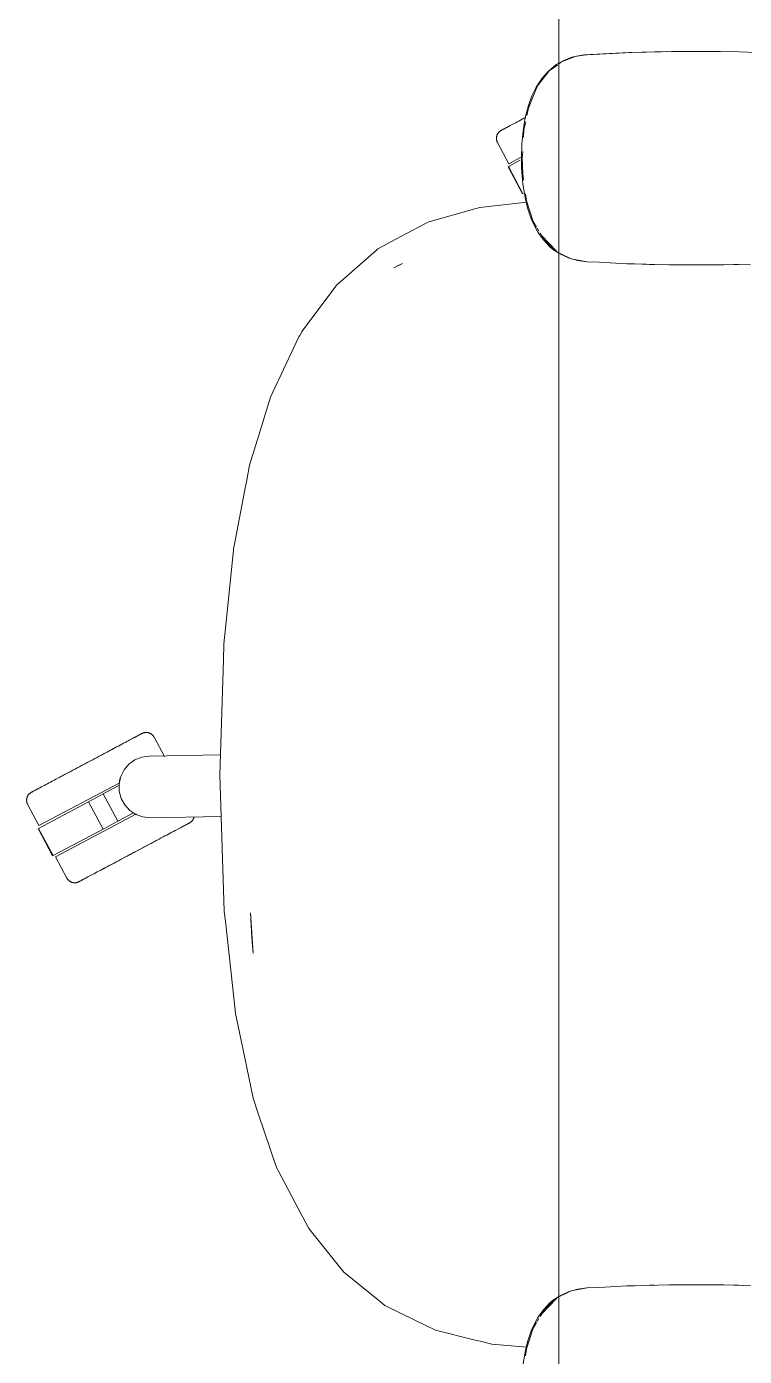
# Model space of a CAD drawing. Header units: millimetres. Extents: x 155927 to 326028, y -36033 to 97293.
# Drawn here: x 186959 to 187285, y 31866 to 32470 of the extents above; entities that cross this region are included whole.
import ezdxf

# ---------------------------------------------------------------- set-up
doc = ezdxf.new("R2010")
doc.units = ezdxf.units.MM
doc.header["$MEASUREMENT"] = 0
doc.layers.add('G-IMPT', color=8, linetype='CONTINUOUS', lineweight=9)
doc.layers.add('I-FURN', color=8, linetype='CONTINUOUS', lineweight=9)

msp = doc.modelspace()

# ---------------------------------------------------------------- linework, layer by layer
at = {"layer": 'G-IMPT'}
for p, q in [((187208.31, 32455.98), (187202.11, 32453.57)), ((187208.13, 32456), (187206.78, 32455.64)), ((187208.13, 32456), (187210.52, 32456.45)), ((187208.31, 32455.98), (187212.16, 32456.57)), ((187212.17, 32456.7), (187210.52, 32456.45)), ((187233.96, 32457.79), (187212.17, 32456.7)), ((187232.75, 32457.75), (187212.17, 32456.7)), ((187212.17, 32456.7), (187213.78, 32456.81)), ((187233.96, 32457.79), (187213.78, 32456.81)), ((187254.14, 32458.25), (187232.75, 32457.75)), ((187244.31, 32458.09), (187232.75, 32457.75)), ((187232.75, 32457.75), (187233.96, 32457.79)), ((187254.14, 32458.25), (187233.96, 32457.79)), ((187244.31, 32458.09), (187263.53, 32458.3)), ((187254.14, 32458.25), (187244.31, 32458.09)), ((187274.33, 32458.21), (187244.31, 32458.09)), ((187252.11, 32458.23), (187250.2, 32458.16)), ((187254.14, 32458.21), (187252.11, 32458.23)), ((187274.33, 32458.21), (187254.14, 32458.25)), ((187274.33, 32458.21), (187263.53, 32458.3)), ((187274.33, 32458.21), (187282.75, 32458.04)), ((187294.5, 32457.65), (187282.75, 32458.04)), ((187199.71, 32452.29), (187195.97, 32449.21)), ((187200.36, 32452.27), (187196.49, 32449.41)), ((187200.9, 32452.97), (187199.71, 32452.29)), ((187203.14, 32454.24), (187200.9, 32452.97)), ((187202.11, 32453.57), (187200.9, 32452.68)), ((187203.14, 32454.24), (187206.78, 32455.64)), ((187190.65, 32442.12), (187193.3, 32446.17)), ((187196.49, 32449.41), (187191.27, 32442.62)), ((187193.3, 32446.17), (187195.97, 32449.21)), ((187187.08, 32433.71), (187188.66, 32438.05)), ((187187.1, 32432.6), (187189.43, 32438.22)), ((187190.65, 32442.12), (187188.66, 32438.05)), ((187191.27, 32442.62), (187189.43, 32438.22)), ((187187.08, 32433.71), (187185.65, 32428.23)), ((187187.1, 32432.6), (187186.39, 32429.14)), ((187184.65, 32422.3), (187185.65, 32428.23)), ((187185.83, 32426.39), (187185.06, 32422.64)), ((187184.65, 32422.3), (187184.08, 32416.15)), ((187185.06, 32422.64), (187184.87, 32419.43)), ((187183.9, 32409.81), (187184.08, 32416.15)), ((187183.99, 32405.31), (187183.9, 32409.81)), ((187184.47, 32412.92), (187184.28, 32409.81)), ((187184.51, 32402.65), (187184.28, 32409.81)), ((187183.99, 32405.31), (187184.57, 32397.99)), ((187184.51, 32402.65), (187184.9, 32399.87)), ((187185.68, 32391.23), (187184.57, 32397.99)), ((187186.35, 32389.88), (187165.08, 32387.47)), ((187186.66, 32387.3), (187185.68, 32391.23)), ((187185.77, 32393.68), (187186.24, 32390.39)), ((187186.24, 32390.39), (187189.27, 32381)), ((187162.82, 32386.83), (187141.47, 32380.83)), ((187162.82, 32386.83), (187165.08, 32387.47)), ((187186.66, 32387.3), (187188.4, 32382.22)), ((187140.36, 32380.23), (187129.12, 32374.22)), ((187141.47, 32380.83), (187140.36, 32380.23)), ((187188.4, 32382.22), (187190.61, 32377.58)), ((187189.27, 32381), (187190.73, 32378.54)), ((187190.61, 32377.58), (187191.41, 32376.21)), ((187191.01, 32378.08), (187191.87, 32376.64)), ((187129.12, 32374.22), (187118.69, 32368.64)), ((187193.86, 32372.75), (187191.41, 32376.21)), ((187192.34, 32375.85), (187194.23, 32372.69)), ((187193.03, 32374.78), (187199.94, 32367.39)), ((187193.03, 32374.78), (187193.86, 32373.84)), ((187196.72, 32369.7), (187193.86, 32372.75)), ((187194.17, 32373.48), (187197.53, 32369.62)), ((187194.23, 32372.69), (187199.94, 32367.39)), ((187103.23, 32355.03), (187118.02, 32368.05)), ((187118.02, 32368.05), (187118.69, 32368.64)), ((187196.72, 32369.7), (187198.05, 32368.57)), ((187199.94, 32367.39), (187197.53, 32369.62)), ((187200.9, 32366.61), (187198.05, 32368.57)), ((187202.17, 32366.29), (187200.9, 32366.91)), ((187201.27, 32366.37), (187205.59, 32364.38)), ((187202.17, 32366.29), (187206.43, 32364.18)), ((187125.99, 32360.02), (187129.88, 32361.98)), ((187125.99, 32360.02), (187128.28, 32361.2)), ((187128.28, 32361.2), (187129.88, 32361.98)), ((187209.54, 32363.31), (187205.59, 32364.38)), ((187206.43, 32364.18), (187213.78, 32362.81)), ((187213.55, 32362.81), (187209.54, 32363.31)), ((187219.22, 32362.53), (187213.55, 32362.81)), ((187219.22, 32362.53), (187231.78, 32361.91)), ((187235.32, 32361.79), (187231.78, 32361.91)), ((187250.99, 32361.41), (187235.32, 32361.79)), ((187238.72, 32361.73), (187242.05, 32361.59)), ((187244.27, 32361.59), (187242.05, 32361.59)), ((187250.99, 32361.41), (187255.5, 32361.36)), ((187255.5, 32361.36), (187270.22, 32361.37)), ((187275.69, 32361.44), (187270.22, 32361.37)), ((187275.69, 32361.44), (187287.99, 32361.73)), ((187282.47, 32361.58), (187280.39, 32361.58)), ((187284.12, 32361.65), (187282.47, 32361.58)), ((187103.23, 32355.03), (187099.97, 32352.16)), ((187084.68, 32331.7), (187099.25, 32351.19)), ((187099.25, 32351.19), (187099.97, 32352.16)), ((187082.85, 32328.64), (187083.28, 32329.35)), ((187084.22, 32330.92), (187083.28, 32329.35)), ((187084.68, 32331.7), (187084.22, 32330.92)), ((187082.85, 32328.64), (187073.59, 32309)), ((187069.97, 32301.32), (187073.16, 32308.08)), ((187073.59, 32309), (187073.16, 32308.08)), ((187069.97, 32301.32), (187064.65, 32284.04)), ((187064.65, 32284.04), (187060.45, 32270.44)), ((187060.45, 32270.44), (187058.99, 32262.83)), ((187058.29, 32259.17), (187058.99, 32262.83)), ((187058.29, 32259.17), (187053.42, 32233.79)), ((187053.33, 32233.33), (187049.51, 32196.34)), ((187053.33, 32233.33), (187053.42, 32233.79)), ((187049.51, 32196.34), (187048.78, 32189.27)), ((187048.56, 32182.01), (187048.78, 32189.27)), ((187046.94, 32129.85), (187048.56, 32182.01)), ((187048.64, 32077.66), (187046.94, 32129.85)), ((187048.64, 32077.66), (187048.97, 32067.72)), ((187049.45, 32063.35), (187048.97, 32067.72)), ((187049.45, 32063.35), (187053.58, 32025.9)), ((187060.85, 32067.19), (187062.1, 32048.91)), ((187060.85, 32067.19), (187061.48, 32055.85)), ((187062.1, 32048.91), (187061.48, 32055.85)), ((187054.06, 32021.49), (187053.58, 32025.9)), ((187058.41, 32000.54), (187054.06, 32021.49)), ((187058.41, 32000.54), (187059.18, 31996.86)), ((187059.18, 31996.86), (187062.05, 31983.04)), ((187064.56, 31975.61), (187062.05, 31983.04)), ((187064.56, 31975.61), (187072.71, 31951.52)), ((187073.59, 31949.86), (187072.71, 31951.52)), ((187083.89, 31930.35), (187073.59, 31949.86)), ((187083.89, 31930.35), (187084.61, 31928.97)), ((187087.32, 31923.84), (187084.61, 31928.97)), ((187087.32, 31923.84), (187099.53, 31908.71)), ((187103.29, 31904.05), (187099.53, 31908.71)), ((187118.24, 31891.88), (187103.29, 31904.05)), ((187201.27, 31893.26), (187205.59, 31895.24)), ((187202.59, 31893.55), (187206.43, 31895.44)), ((187209.54, 31896.31), (187205.59, 31895.24)), ((187206.43, 31895.44), (187213.78, 31896.81)), ((187213.55, 31896.81), (187209.54, 31896.31)), ((187219.22, 31897.09), (187213.55, 31896.81)), ((187219.22, 31897.09), (187231.78, 31897.71)), ((187235.32, 31897.83), (187231.78, 31897.71)), ((187250.99, 31898.21), (187235.32, 31897.83)), ((187240.51, 31897.97), (187242.05, 31898.03)), ((187244.27, 31898.04), (187242.05, 31898.03)), ((187250.99, 31898.21), (187255.5, 31898.26)), ((187255.5, 31898.26), (187270.22, 31898.26)), ((187275.69, 31898.18), (187270.22, 31898.26)), ((187275.69, 31898.18), (187287.99, 31897.89)), ((187282.47, 31898.05), (187280.34, 31898.05)), ((187284.12, 31897.97), (187282.47, 31898.05)), ((187118.24, 31891.88), (187121.89, 31888.9)), ((187121.89, 31888.9), (187129.05, 31885.37)), ((187193.03, 31884.84), (187199.94, 31892.23)), ((187193.03, 31884.84), (187197.53, 31890)), ((187196.72, 31889.92), (187193.86, 31886.87)), ((187194.23, 31886.93), (187199.94, 31892.23)), ((187196.72, 31889.92), (187198.05, 31891.05)), ((187199.94, 31892.23), (187197.53, 31890)), ((187200.9, 31893.01), (187198.05, 31891.05)), ((187202.17, 31893.34), (187200.9, 31892.71)), ((187140.52, 31879.73), (187129.05, 31885.37)), ((187190.61, 31882.05), (187191.41, 31883.42)), ((187191.01, 31881.55), (187191.87, 31882.99)), ((187193.86, 31886.87), (187191.41, 31883.42)), ((187192.34, 31883.78), (187194.23, 31886.93)), ((187140.52, 31879.73), (187144.89, 31877.58)), ((187144.89, 31877.58), (187162.83, 31873.18)), ((187186.24, 31869.23), (187189.27, 31878.63)), ((187186.66, 31872.32), (187188.4, 31877.41)), ((187188.4, 31877.41), (187190.61, 31882.05)), ((187189.27, 31878.63), (187190.73, 31881.08)), ((187162.83, 31873.18), (187165.2, 31872.6)), ((187170.49, 31871.3), (187165.2, 31872.6)), ((187186.37, 31869.86), (187170.49, 31871.3)), ((187186.66, 31872.32), (187185.68, 31868.39)), ((187185.68, 31868.39), (187184.57, 31861.63)), ((187185.77, 31865.94), (187186.24, 31869.23))]:
    msp.add_line(p, q, dxfattribs=at)
at = {"layer": 'I-FURN'}
for p, q in [((187200.9, 31407.61), (187200.9, 32807.61)), ((187200.9, 32807.61), (187200.9, 31407.61)), ((187180.64, 32425.57), (187180, 32425.23)), ((187181.3, 32425.92), (187180.64, 32425.57)), ((187182, 32426.29), (187181.3, 32425.92)), ((187182.72, 32426.68), (187182, 32426.29)), ((187183.47, 32427.07), (187182.72, 32426.68)), ((187184.24, 32427.49), (187183.47, 32427.07)), ((187185.04, 32427.91), (187184.24, 32427.49)), ((187185.87, 32428.35), (187185.04, 32427.91)), ((187172.61, 32419.46), (187172.64, 32419.62)), ((187172.64, 32419.62), (187172.67, 32419.78)), ((187172.67, 32419.78), (187172.71, 32419.93)), ((187172.71, 32419.93), (187172.76, 32420.09)), ((187172.76, 32420.09), (187172.81, 32420.24)), ((187172.81, 32420.24), (187172.87, 32420.39)), ((187172.87, 32420.39), (187172.93, 32420.54)), ((187172.93, 32420.54), (187173, 32420.68)), ((187173, 32420.68), (187173.08, 32420.83)), ((187173.08, 32420.83), (187173.16, 32420.96)), ((187173.16, 32420.96), (187173.25, 32421.1)), ((187173.25, 32421.1), (187173.34, 32421.23)), ((187173.34, 32421.23), (187173.44, 32421.36)), ((187173.44, 32421.36), (187173.54, 32421.48)), ((187173.54, 32421.48), (187173.65, 32421.6)), ((187173.65, 32421.6), (187173.76, 32421.72)), ((187173.76, 32421.72), (187173.88, 32421.83)), ((187173.88, 32421.83), (187174, 32421.94)), ((187174, 32421.94), (187174.12, 32422.04)), ((187174.12, 32422.04), (187174.25, 32422.14)), ((187174.25, 32422.14), (187174.39, 32422.23)), ((187174.39, 32422.23), (187174.52, 32422.31)), ((187174.52, 32422.31), (187174.66, 32422.39)), ((187174.66, 32422.39), (187174.7, 32422.41)), ((187174.7, 32422.41), (187174.72, 32422.42)), ((187174.71, 32422.42), (187174.7, 32422.41)), ((187174.75, 32422.44), (187174.71, 32422.42)), ((187174.72, 32422.42), (187174.78, 32422.46)), ((187174.83, 32422.48), (187174.75, 32422.44)), ((187174.78, 32422.46), (187174.88, 32422.51)), ((187174.95, 32422.55), (187174.83, 32422.48)), ((187174.88, 32422.51), (187175.02, 32422.58)), ((187175.11, 32422.63), (187174.95, 32422.55)), ((187175.02, 32422.58), (187175.2, 32422.68)), ((187175.32, 32422.74), (187175.11, 32422.63)), ((187175.2, 32422.68), (187175.42, 32422.8)), ((187175.56, 32422.87), (187175.32, 32422.74)), ((187175.42, 32422.8), (187175.68, 32422.93)), ((187175.84, 32423.02), (187175.56, 32422.87)), ((187175.68, 32422.93), (187175.98, 32423.09)), ((187176.15, 32423.18), (187175.84, 32423.02)), ((187175.98, 32423.09), (187176.31, 32423.27)), ((187176.51, 32423.37), (187176.15, 32423.18)), ((187176.31, 32423.27), (187176.69, 32423.47)), ((187176.9, 32423.58), (187176.51, 32423.37)), ((187176.69, 32423.47), (187177.1, 32423.69)), ((187177.33, 32423.81), (187176.9, 32423.58)), ((187177.1, 32423.69), (187177.54, 32423.92)), ((187177.8, 32424.06), (187177.33, 32423.81)), ((187177.54, 32423.92), (187178.02, 32424.18)), ((187178.3, 32424.33), (187177.8, 32424.06)), ((187178.02, 32424.18), (187178.54, 32424.45)), ((187178.83, 32424.61), (187178.3, 32424.33)), ((187178.54, 32424.45), (187179.09, 32424.75)), ((187179.4, 32424.91), (187178.83, 32424.61)), ((187179.09, 32424.75), (187179.68, 32425.06)), ((187180, 32425.23), (187179.4, 32424.91)), ((187172.56, 32418.98), (187172.57, 32419.14)), ((187172.56, 32418.82), (187172.56, 32418.98)), ((187172.57, 32418.66), (187172.56, 32418.82)), ((187172.57, 32419.14), (187172.59, 32419.3)), ((187172.58, 32418.5), (187172.57, 32418.66)), ((187172.6, 32418.34), (187172.58, 32418.5)), ((187172.59, 32419.3), (187172.61, 32419.46)), ((187172.62, 32418.18), (187172.6, 32418.34)), ((187172.65, 32418.02), (187172.62, 32418.18)), ((187172.69, 32417.86), (187172.65, 32418.02)), ((187172.73, 32417.71), (187172.69, 32417.86)), ((187172.78, 32417.55), (187172.73, 32417.71)), ((187172.83, 32417.4), (187172.78, 32417.55)), ((187172.89, 32417.25), (187172.83, 32417.4)), ((187172.96, 32417.11), (187172.89, 32417.25)), ((187173.03, 32416.96), (187172.96, 32417.11)), ((187173.03, 32416.96), (187178.18, 32407.28)), ((187178, 32406.05), (187183.29, 32408.86)), ((187178.18, 32407.28), (187183.81, 32410.27)), ((187177.83, 32405.95), (187184.4, 32393.59)), ((187184.57, 32393.68), (187178, 32406.05)), ((187184.67, 32393.73), (187184.57, 32393.68)), ((187009.81, 32147.64), (187010.16, 32147.83)), ((187010.34, 32147.92), (187010.01, 32147.74)), ((187010.16, 32147.83), (187010.48, 32148)), ((187010.64, 32148.08), (187010.34, 32147.92)), ((187010.48, 32148), (187010.76, 32148.14)), ((187010.9, 32148.22), (187010.64, 32148.08)), ((187010.76, 32148.14), (187011, 32148.27)), ((187011.12, 32148.33), (187010.9, 32148.22)), ((187011, 32148.27), (187011.2, 32148.38)), ((187011.3, 32148.43), (187011.12, 32148.33)), ((187011.2, 32148.38), (187011.37, 32148.46)), ((187011.44, 32148.5), (187011.3, 32148.43)), ((187011.37, 32148.46), (187011.49, 32148.53)), ((187011.54, 32148.56), (187011.44, 32148.5)), ((187011.49, 32148.53), (187011.57, 32148.57)), ((187011.6, 32148.59), (187011.54, 32148.56)), ((187011.57, 32148.57), (187011.61, 32148.6)), ((187011.62, 32148.6), (187011.6, 32148.59)), ((187011.61, 32148.6), (187011.62, 32148.6)), ((187011.62, 32148.6), (187011.76, 32148.67)), ((187011.76, 32148.67), (187011.91, 32148.74)), ((187011.91, 32148.74), (187012.06, 32148.8)), ((187012.06, 32148.8), (187012.21, 32148.85)), ((187012.21, 32148.85), (187012.36, 32148.9)), ((187012.36, 32148.9), (187012.52, 32148.95)), ((187012.52, 32148.95), (187012.67, 32148.98)), ((187012.67, 32148.98), (187012.83, 32149.01)), ((187012.83, 32149.01), (187012.99, 32149.04)), ((187012.99, 32149.04), (187013.15, 32149.05)), ((187013.15, 32149.05), (187013.31, 32149.07)), ((187013.31, 32149.07), (187013.47, 32149.07)), ((187013.47, 32149.07), (187013.63, 32149.07)), ((187013.63, 32149.07), (187013.8, 32149.06)), ((187013.8, 32149.06), (187013.96, 32149.05)), ((187013.96, 32149.05), (187014.12, 32149.02)), ((187014.12, 32149.02), (187014.27, 32149)), ((187014.27, 32149), (187014.43, 32148.96)), ((187014.43, 32148.96), (187014.59, 32148.92)), ((187014.59, 32148.92), (187014.74, 32148.88)), ((187014.74, 32148.88), (187014.9, 32148.82)), ((187014.9, 32148.82), (187015.05, 32148.77)), ((187015.05, 32148.77), (187015.19, 32148.7)), ((187015.19, 32148.7), (187015.34, 32148.63)), ((187015.34, 32148.63), (187015.48, 32148.55)), ((187015.48, 32148.55), (187015.62, 32148.47)), ((187015.62, 32148.47), (187015.76, 32148.39)), ((187015.76, 32148.39), (187015.89, 32148.29)), ((187015.89, 32148.29), (187016.02, 32148.2)), ((187016.02, 32148.2), (187016.14, 32148.09)), ((187016.14, 32148.09), (187016.26, 32147.99)), ((187016.26, 32147.99), (187016.38, 32147.87)), ((187016.38, 32147.87), (187016.49, 32147.76)), ((186999.2, 32142), (186998.33, 32141.53)), ((186998.73, 32141.75), (186999.6, 32142.21)), ((187000.06, 32142.45), (186999.2, 32142)), ((186999.6, 32142.21), (187000.45, 32142.66)), ((187000.9, 32142.9), (187000.06, 32142.45)), ((187001.71, 32143.33), (187000.9, 32142.9)), ((187002.5, 32143.75), (187001.71, 32143.33)), ((187003.26, 32144.15), (187002.5, 32143.75)), ((187003.99, 32144.54), (187003.26, 32144.15)), ((187004.7, 32144.92), (187003.99, 32144.54)), ((187005.38, 32145.28), (187004.7, 32144.92)), ((187006.03, 32145.63), (187005.38, 32145.28)), ((187006.64, 32145.95), (187006.03, 32145.63)), ((187007.23, 32146.26), (187006.64, 32145.95)), ((187006.91, 32146.1), (187007.48, 32146.4)), ((187007.78, 32146.56), (187007.23, 32146.26)), ((187007.48, 32146.4), (187008.02, 32146.69)), ((187008.29, 32146.83), (187007.78, 32146.56)), ((187008.02, 32146.69), (187008.52, 32146.95)), ((187008.78, 32147.09), (187008.29, 32146.83)), ((187008.52, 32146.95), (187008.99, 32147.2)), ((187009.22, 32147.33), (187008.78, 32147.09)), ((187008.99, 32147.2), (187009.42, 32147.43)), ((187009.63, 32147.54), (187009.22, 32147.33)), ((187009.42, 32147.43), (187009.81, 32147.64)), ((187010.01, 32147.74), (187009.63, 32147.54)), ((187016.49, 32147.76), (187016.59, 32147.63)), ((187016.59, 32147.63), (187016.69, 32147.51)), ((187016.69, 32147.51), (187016.79, 32147.38)), ((187016.79, 32147.38), (187016.88, 32147.25)), ((187016.88, 32147.25), (187016.97, 32147.11)), ((187016.97, 32147.11), (187017.05, 32146.97)), ((187017.05, 32146.97), (187017.07, 32146.93)), ((187021.77, 32138.09), (187017.07, 32146.93)), ((186987.76, 32135.91), (186986.75, 32135.38)), ((186987.21, 32135.62), (186988.22, 32136.16)), ((186988.76, 32136.44), (186987.76, 32135.91)), ((186988.22, 32136.16), (186989.22, 32136.69)), ((186989.76, 32136.98), (186988.76, 32136.44)), ((186989.22, 32136.69), (186990.22, 32137.22)), ((186990.75, 32137.5), (186989.76, 32136.98)), ((186990.22, 32137.22), (186991.21, 32137.75)), ((186991.74, 32138.03), (186990.75, 32137.5)), ((186991.21, 32137.75), (186992.19, 32138.27)), ((186992.72, 32138.55), (186991.74, 32138.03)), ((186992.19, 32138.27), (186993.16, 32138.79)), ((186993.69, 32139.06), (186992.72, 32138.55)), ((186993.16, 32138.79), (186994.13, 32139.3)), ((186994.64, 32139.57), (186993.69, 32139.06)), ((186994.13, 32139.3), (186995.08, 32139.81)), ((186995.59, 32140.08), (186994.64, 32139.57)), ((186995.08, 32139.81), (186996.02, 32140.3)), ((186996.52, 32140.57), (186995.59, 32140.08)), ((186996.02, 32140.3), (186996.94, 32140.79)), ((186997.43, 32141.06), (186996.52, 32140.57)), ((186996.94, 32140.79), (186997.85, 32141.28)), ((186998.33, 32141.53), (186997.43, 32141.06)), ((186997.85, 32141.28), (186998.73, 32141.75)), ((187005.66, 32134.63), (187008.41, 32136.59)), ((187008.41, 32136.59), (187011.54, 32137.84)), ((187011.54, 32137.84), (187014.88, 32138.31)), ((187014.88, 32138.31), (187047.22, 32138.87)), ((186975.53, 32129.41), (186976.44, 32129.9)), ((186976.94, 32130.16), (186976.02, 32129.67)), ((186976.44, 32129.9), (186977.37, 32130.39)), ((186977.88, 32130.66), (186976.94, 32130.16)), ((186977.37, 32130.39), (186978.31, 32130.89)), ((186978.83, 32131.17), (186977.88, 32130.66)), ((186978.31, 32130.89), (186979.27, 32131.4)), ((186979.79, 32131.68), (186978.83, 32131.17)), ((186979.27, 32131.4), (186980.24, 32131.92)), ((186980.77, 32132.2), (186979.79, 32131.68)), ((186980.24, 32131.92), (186981.22, 32132.44)), ((186981.75, 32132.72), (186980.77, 32132.2)), ((186981.22, 32132.44), (186982.21, 32132.96)), ((186982.74, 32133.25), (186981.75, 32132.72)), ((186982.21, 32132.96), (186983.2, 32133.49)), ((186983.74, 32133.78), (186982.74, 32133.25)), ((186983.2, 32133.49), (186984.2, 32134.02)), ((186984.74, 32134.31), (186983.74, 32133.78)), ((186984.2, 32134.02), (186985.2, 32134.55)), ((186985.75, 32134.84), (186984.74, 32134.31)), ((186985.2, 32134.55), (186986.21, 32135.09)), ((186986.75, 32135.38), (186985.75, 32134.84)), ((186986.21, 32135.09), (186987.21, 32135.62)), ((187001.96, 32129.05), (187003.47, 32132.06)), ((187003.47, 32132.06), (187005.66, 32134.63)), ((186964.94, 32123.78), (186964.44, 32123.51)), ((186964.66, 32123.63), (186965.18, 32123.91)), ((186964.83, 32106.73), (187001.54, 32126.25)), ((186965.47, 32124.06), (186964.94, 32123.78)), ((186965.18, 32123.91), (186965.73, 32124.2)), ((186966.04, 32124.37), (186965.47, 32124.06)), ((186965.73, 32124.2), (186966.32, 32124.51)), ((186966.65, 32124.69), (186966.04, 32124.37)), ((186967.28, 32125.02), (186966.65, 32124.69)), ((186967.94, 32125.38), (186967.28, 32125.02)), ((186968.64, 32125.75), (186967.94, 32125.38)), ((186969.36, 32126.13), (186968.64, 32125.75)), ((186970.11, 32126.53), (186969.36, 32126.13)), ((186970.89, 32126.94), (186970.11, 32126.53)), ((186971.69, 32127.37), (186970.89, 32126.94)), ((186972.51, 32127.81), (186971.69, 32127.37)), ((186973.36, 32128.26), (186972.51, 32127.81)), ((186974.23, 32128.72), (186973.36, 32128.26)), ((186975.11, 32129.19), (186974.23, 32128.72)), ((186976.02, 32129.67), (186975.11, 32129.19)), ((186993.99, 32121.11), (187001.14, 32124.9)), ((187001.21, 32125.76), (187001.96, 32129.05)), ((187001.26, 32122.39), (187001.21, 32125.76)), ((186959.2, 32118.27), (186959.21, 32118.43)), ((186959.21, 32118.11), (186959.2, 32118.27)), ((186959.21, 32118.6), (186959.23, 32118.76)), ((186959.21, 32118.43), (186959.21, 32118.6)), ((186959.22, 32117.95), (186959.21, 32118.11)), ((186959.24, 32117.79), (186959.22, 32117.95)), ((186959.23, 32118.76), (186959.25, 32118.92)), ((186959.26, 32117.63), (186959.24, 32117.79)), ((186959.25, 32118.92), (186959.28, 32119.07)), ((186959.29, 32117.47), (186959.26, 32117.63)), ((186959.28, 32119.07), (186959.31, 32119.23)), ((186959.31, 32119.23), (186959.35, 32119.39)), ((186959.35, 32119.39), (186959.4, 32119.54)), ((186959.4, 32119.54), (186959.45, 32119.7)), ((186959.45, 32119.7), (186959.51, 32119.85)), ((186959.51, 32119.85), (186959.57, 32119.99)), ((186959.57, 32119.99), (186959.64, 32120.14)), ((186959.64, 32120.14), (186959.72, 32120.28)), ((186959.72, 32120.28), (186959.8, 32120.42)), ((186959.8, 32120.42), (186959.89, 32120.56)), ((186959.89, 32120.56), (186959.98, 32120.69)), ((186959.98, 32120.69), (186960.08, 32120.82)), ((186960.08, 32120.82), (186960.18, 32120.94)), ((186960.18, 32120.94), (186960.29, 32121.06)), ((186960.29, 32121.06), (186960.4, 32121.18)), ((186960.4, 32121.18), (186960.52, 32121.29)), ((186960.52, 32121.29), (186960.64, 32121.39)), ((186960.64, 32121.39), (186960.76, 32121.49)), ((186960.76, 32121.49), (186960.89, 32121.59)), ((186960.89, 32121.59), (186961.03, 32121.68)), ((186961.03, 32121.68), (186961.16, 32121.77)), ((186961.16, 32121.77), (186961.3, 32121.85)), ((186961.3, 32121.85), (186961.34, 32121.87)), ((186961.34, 32121.87), (186961.36, 32121.88)), ((186961.35, 32121.87), (186961.34, 32121.87)), ((186961.39, 32121.89), (186961.35, 32121.87)), ((186961.36, 32121.88), (186961.42, 32121.91)), ((186961.47, 32121.94), (186961.39, 32121.89)), ((186961.42, 32121.91), (186961.52, 32121.96)), ((186961.59, 32122), (186961.47, 32121.94)), ((186961.52, 32121.96), (186961.66, 32122.04)), ((186961.76, 32122.09), (186961.59, 32122)), ((186961.66, 32122.04), (186961.84, 32122.13)), ((186961.96, 32122.19), (186961.76, 32122.09)), ((186961.84, 32122.13), (186962.06, 32122.25)), ((186962.2, 32122.32), (186961.96, 32122.19)), ((186962.06, 32122.25), (186962.32, 32122.39)), ((186962.48, 32122.47), (186962.2, 32122.32)), ((186962.32, 32122.39), (186962.62, 32122.55)), ((186962.79, 32122.64), (186962.48, 32122.47)), ((186962.62, 32122.55), (186962.95, 32122.72)), ((186963.15, 32122.83), (186962.79, 32122.64)), ((186962.95, 32122.72), (186963.33, 32122.92)), ((186963.54, 32123.04), (186963.15, 32122.83)), ((186963.33, 32122.92), (186963.74, 32123.14)), ((186963.97, 32123.27), (186963.54, 32123.04)), ((186963.74, 32123.14), (186964.18, 32123.38)), ((186964.44, 32123.51), (186963.97, 32123.27)), ((186964.18, 32123.38), (186964.66, 32123.63)), ((186987.35, 32117.57), (186993.99, 32121.11)), ((187000.56, 32108.74), (186993.99, 32121.11)), ((187002.13, 32119.13), (187001.26, 32122.39)), ((187003.75, 32116.17), (187002.13, 32119.13)), ((186959.33, 32117.32), (186959.29, 32117.47)), ((186959.37, 32117.16), (186959.33, 32117.32)), ((186959.42, 32117.01), (186959.37, 32117.16)), ((186959.47, 32116.86), (186959.42, 32117.01)), ((186959.54, 32116.71), (186959.47, 32116.86)), ((186959.6, 32116.56), (186959.54, 32116.71)), ((186959.68, 32116.42), (186959.6, 32116.56)), ((186959.68, 32116.42), (186964.83, 32106.73)), ((186964.64, 32105.5), (186987.35, 32117.57)), ((186972.34, 32092.6), (187009.09, 32112.14)), ((186993.92, 32105.21), (186987.35, 32117.57)), ((187007.71, 32112.54), (187000.56, 32108.74)), ((187006.03, 32113.68), (187003.75, 32116.17)), ((187008.84, 32111.82), (187006.03, 32113.68)), ((187012.01, 32110.67), (187008.84, 32111.82)), ((187000.56, 32108.74), (186993.92, 32105.21)), ((187015.37, 32110.33), (187012.01, 32110.67)), ((187047.56, 32110.89), (187015.37, 32110.33)), ((187028.82, 32105.65), (187028.24, 32105.34)), ((187028.51, 32105.48), (187029.08, 32105.79)), ((187029.37, 32105.94), (187028.82, 32105.65)), ((187029.08, 32105.79), (187029.61, 32106.07)), ((187029.89, 32106.22), (187029.37, 32105.94)), ((187029.61, 32106.07), (187030.12, 32106.34)), ((187030.37, 32106.47), (187029.89, 32106.22)), ((187030.12, 32106.34), (187030.58, 32106.58)), ((187030.82, 32106.71), (187030.37, 32106.47)), ((187030.58, 32106.58), (187031.01, 32106.81)), ((187031.23, 32106.93), (187030.82, 32106.71)), ((187031.01, 32106.81), (187031.4, 32107.02)), ((187031.6, 32107.13), (187031.23, 32106.93)), ((187031.4, 32107.02), (187031.76, 32107.21)), ((187031.94, 32107.3), (187031.6, 32107.13)), ((187031.76, 32107.21), (187032.08, 32107.38)), ((187032.23, 32107.46), (187031.94, 32107.3)), ((187032.08, 32107.38), (187032.36, 32107.53)), ((187032.49, 32107.6), (187032.23, 32107.46)), ((187032.36, 32107.53), (187032.6, 32107.66)), ((187032.71, 32107.72), (187032.49, 32107.6)), ((187032.6, 32107.66), (187032.8, 32107.76)), ((187032.89, 32107.81), (187032.71, 32107.72)), ((187032.8, 32107.76), (187032.96, 32107.85)), ((187033.03, 32107.89), (187032.89, 32107.81)), ((187032.96, 32107.85), (187033.08, 32107.91)), ((187033.13, 32107.94), (187033.03, 32107.89)), ((187033.08, 32107.91), (187033.16, 32107.96)), ((187033.19, 32107.97), (187033.13, 32107.94)), ((187033.16, 32107.96), (187033.21, 32107.98)), ((187033.21, 32107.98), (187033.19, 32107.97)), ((187033.25, 32108), (187033.21, 32107.98)), ((187033.21, 32107.98), (187033.21, 32107.98)), ((187033.39, 32108.08), (187033.25, 32108)), ((187033.53, 32108.17), (187033.39, 32108.08)), ((187033.66, 32108.26), (187033.53, 32108.17)), ((187033.79, 32108.36), (187033.66, 32108.26)), ((187033.91, 32108.46), (187033.79, 32108.36)), ((187034.04, 32108.56), (187033.91, 32108.46)), ((187034.15, 32108.67), (187034.04, 32108.56)), ((187034.27, 32108.79), (187034.15, 32108.67)), ((187034.37, 32108.91), (187034.27, 32108.79)), ((187034.48, 32109.03), (187034.37, 32108.91)), ((187034.57, 32109.16), (187034.48, 32109.03)), ((187034.67, 32109.29), (187034.57, 32109.16)), ((187034.75, 32109.43), (187034.67, 32109.29)), ((187034.83, 32109.57), (187034.75, 32109.43)), ((187034.91, 32109.71), (187034.83, 32109.57)), ((187034.98, 32109.86), (187034.91, 32109.71)), ((187035.05, 32110), (187034.98, 32109.86)), ((187035.1, 32110.15), (187035.05, 32110)), ((187035.16, 32110.31), (187035.1, 32110.15)), ((187035.2, 32110.46), (187035.16, 32110.31)), ((187035.24, 32110.62), (187035.2, 32110.46)), ((186964.47, 32105.41), (186971.04, 32093.05)), ((186971.21, 32093.14), (186964.64, 32105.5)), ((186993.92, 32105.21), (186971.21, 32093.14)), ((187016.68, 32099.19), (187017.61, 32099.69)), ((187018.11, 32099.95), (187017.18, 32099.46)), ((187017.61, 32099.69), (187018.54, 32100.18)), ((187019.03, 32100.44), (187018.11, 32099.95)), ((187018.54, 32100.18), (187019.44, 32100.66)), ((187019.44, 32100.66), (187020.33, 32101.13)), ((187020.33, 32101.13), (187021.2, 32101.59)), ((187021.2, 32101.59), (187022.04, 32102.04)), ((187022.04, 32102.04), (187022.87, 32102.48)), ((187022.87, 32102.48), (187023.67, 32102.91)), ((187023.67, 32102.91), (187024.45, 32103.32)), ((187024.45, 32103.32), (187025.19, 32103.72)), ((187025.19, 32103.72), (187025.92, 32104.1)), ((187025.92, 32104.1), (187026.61, 32104.47)), ((187026.61, 32104.47), (187027.28, 32104.83)), ((187027.28, 32104.83), (187027.91, 32105.16)), ((187027.91, 32105.16), (187028.51, 32105.48)), ((187006.34, 32093.69), (187005.34, 32093.16)), ((187005.8, 32093.41), (187006.8, 32093.94)), ((187007.34, 32094.23), (187006.34, 32093.69)), ((187006.8, 32093.94), (187007.8, 32094.47)), ((187008.35, 32094.76), (187007.34, 32094.23)), ((187007.8, 32094.47), (187008.81, 32095.01)), ((187009.35, 32095.3), (187008.35, 32094.76)), ((187008.81, 32095.01), (187009.81, 32095.54)), ((187010.35, 32095.83), (187009.35, 32095.3)), ((187009.81, 32095.54), (187010.81, 32096.07)), ((187011.35, 32096.36), (187010.35, 32095.83)), ((187010.81, 32096.07), (187011.81, 32096.6)), ((187012.35, 32096.89), (187011.35, 32096.36)), ((187011.81, 32096.6), (187012.8, 32097.13)), ((187013.33, 32097.41), (187012.35, 32096.89)), ((187012.8, 32097.13), (187013.79, 32097.65)), ((187014.31, 32097.93), (187013.33, 32097.41)), ((187013.79, 32097.65), (187014.76, 32098.17)), ((187015.28, 32098.45), (187014.31, 32097.93)), ((187014.76, 32098.17), (187015.72, 32098.68)), ((187016.24, 32098.96), (187015.28, 32098.45)), ((187015.72, 32098.68), (187016.68, 32099.19)), ((187017.18, 32099.46), (187016.24, 32098.96)), ((186972.34, 32092.6), (186977.49, 32082.92)), ((186994.95, 32087.64), (186994.11, 32087.19)), ((186994.49, 32087.4), (186995.35, 32087.85)), ((186995.82, 32088.1), (186994.95, 32087.64)), ((186995.35, 32087.85), (186996.23, 32088.32)), ((186996.71, 32088.57), (186995.82, 32088.1)), ((186996.23, 32088.32), (186997.12, 32088.79)), ((186997.61, 32089.05), (186996.71, 32088.57)), ((186997.12, 32088.79), (186998.04, 32089.28)), ((186998.54, 32089.55), (186997.61, 32089.05)), ((186998.04, 32089.28), (186998.97, 32089.77)), ((186999.47, 32090.04), (186998.54, 32089.55)), ((186998.97, 32089.77), (186999.91, 32090.28)), ((187000.43, 32090.55), (186999.47, 32090.04)), ((186999.91, 32090.28), (187000.87, 32090.78)), ((187001.39, 32091.06), (187000.43, 32090.55)), ((187000.87, 32090.78), (187001.84, 32091.3)), ((187002.36, 32091.58), (187001.39, 32091.06)), ((187001.84, 32091.3), (187002.82, 32091.82)), ((187003.35, 32092.1), (187002.36, 32091.58)), ((187002.82, 32091.82), (187003.8, 32092.35)), ((187004.34, 32092.63), (187003.35, 32092.1)), ((187003.8, 32092.35), (187004.8, 32092.87)), ((187005.34, 32093.16), (187004.34, 32092.63)), ((187004.8, 32092.87), (187005.8, 32093.41)), ((186977.51, 32082.88), (186977.49, 32082.92)), ((186977.59, 32082.74), (186977.51, 32082.88)), ((186977.67, 32082.6), (186977.59, 32082.74)), ((186977.76, 32082.47), (186977.67, 32082.6)), ((186977.86, 32082.34), (186977.76, 32082.47)), ((186977.96, 32082.22), (186977.86, 32082.34)), ((186978.07, 32082.09), (186977.96, 32082.22)), ((186978.18, 32081.98), (186978.07, 32082.09)), ((186978.29, 32081.86), (186978.18, 32081.98)), ((186978.41, 32081.76), (186978.29, 32081.86)), ((186978.54, 32081.65), (186978.41, 32081.76)), ((186978.67, 32081.56), (186978.54, 32081.65)), ((186978.8, 32081.46), (186978.67, 32081.56)), ((186978.93, 32081.38), (186978.8, 32081.46)), ((186979.07, 32081.3), (186978.93, 32081.38)), ((186983.19, 32081.39), (186983.07, 32081.32)), ((186983.12, 32081.35), (186983.26, 32081.42)), ((186983.35, 32081.47), (186983.19, 32081.39)), ((186983.26, 32081.42), (186983.44, 32081.52)), ((186983.55, 32081.58), (186983.35, 32081.47)), ((186983.44, 32081.52), (186983.66, 32081.63)), ((186983.79, 32081.71), (186983.55, 32081.58)), ((186983.66, 32081.63), (186983.92, 32081.77)), ((186984.07, 32081.85), (186983.79, 32081.71)), ((186983.92, 32081.77), (186984.21, 32081.93)), ((186984.39, 32082.02), (186984.07, 32081.85)), ((186984.21, 32081.93), (186984.55, 32082.11)), ((186984.75, 32082.21), (186984.39, 32082.02)), ((186984.55, 32082.11), (186984.92, 32082.31)), ((186985.14, 32082.42), (186984.75, 32082.21)), ((186984.92, 32082.31), (186985.33, 32082.52)), ((186985.57, 32082.65), (186985.14, 32082.42)), ((186985.33, 32082.52), (186985.78, 32082.76)), ((186986.03, 32082.9), (186985.57, 32082.65)), ((186985.78, 32082.76), (186986.26, 32083.02)), ((186986.54, 32083.16), (186986.03, 32082.9)), ((186986.26, 32083.02), (186986.78, 32083.29)), ((186987.07, 32083.45), (186986.54, 32083.16)), ((186986.78, 32083.29), (186987.33, 32083.59)), ((186987.64, 32083.75), (186987.07, 32083.45)), ((186987.33, 32083.59), (186987.91, 32083.9)), ((186987.91, 32083.9), (186988.53, 32084.22)), ((186988.53, 32084.22), (186989.18, 32084.57)), ((186989.18, 32084.57), (186989.85, 32084.93)), ((186989.85, 32084.93), (186990.56, 32085.31)), ((186990.56, 32085.31), (186991.3, 32085.7)), ((186991.3, 32085.7), (186992.06, 32086.1)), ((186992.06, 32086.1), (186992.85, 32086.52)), ((186992.85, 32086.52), (186993.66, 32086.95)), ((186993.66, 32086.95), (186994.49, 32087.4)), ((186979.22, 32081.22), (186979.07, 32081.3)), ((186979.36, 32081.15), (186979.22, 32081.22)), ((186979.51, 32081.08), (186979.36, 32081.15)), ((186979.66, 32081.03), (186979.51, 32081.08)), ((186979.81, 32080.97), (186979.66, 32081.03)), ((186979.97, 32080.93), (186979.81, 32080.97)), ((186980.12, 32080.89), (186979.97, 32080.93)), ((186980.28, 32080.85), (186980.12, 32080.89)), ((186980.44, 32080.83), (186980.28, 32080.85)), ((186980.6, 32080.8), (186980.44, 32080.83)), ((186980.76, 32080.79), (186980.6, 32080.8)), ((186980.92, 32080.78), (186980.76, 32080.79)), ((186981.08, 32080.78), (186980.92, 32080.78)), ((186981.24, 32080.78), (186981.08, 32080.78)), ((186981.4, 32080.8), (186981.24, 32080.78)), ((186981.56, 32080.81), (186981.4, 32080.8)), ((186981.72, 32080.84), (186981.56, 32080.81)), ((186981.88, 32080.87), (186981.72, 32080.84)), ((186982.04, 32080.9), (186981.88, 32080.87)), ((186982.19, 32080.95), (186982.04, 32080.9)), ((186982.35, 32081), (186982.19, 32080.95)), ((186982.5, 32081.05), (186982.35, 32081)), ((186982.65, 32081.11), (186982.5, 32081.05)), ((186982.79, 32081.18), (186982.65, 32081.11)), ((186982.94, 32081.25), (186982.79, 32081.18)), ((186982.99, 32081.28), (186982.94, 32081.25)), ((186982.94, 32081.25), (186982.96, 32081.26)), ((186982.94, 32081.25), (186982.94, 32081.25)), ((186982.96, 32081.26), (186983.02, 32081.29)), ((186983.07, 32081.32), (186982.99, 32081.28)), ((186983.02, 32081.29), (186983.12, 32081.35))]:
    msp.add_line(p, q, dxfattribs=at)
msp.add_arc((187014.94, 32124.31), 13.81, 162.66397, 167.65266, dxfattribs=at)
msp.add_open_spline([(187001.33, 32126.68), (187001.4, 32127.11), (187001.5, 32127.53), (187001.62, 32127.95)], degree=3, dxfattribs=at)

doc.saveas('drawing.dxf')
